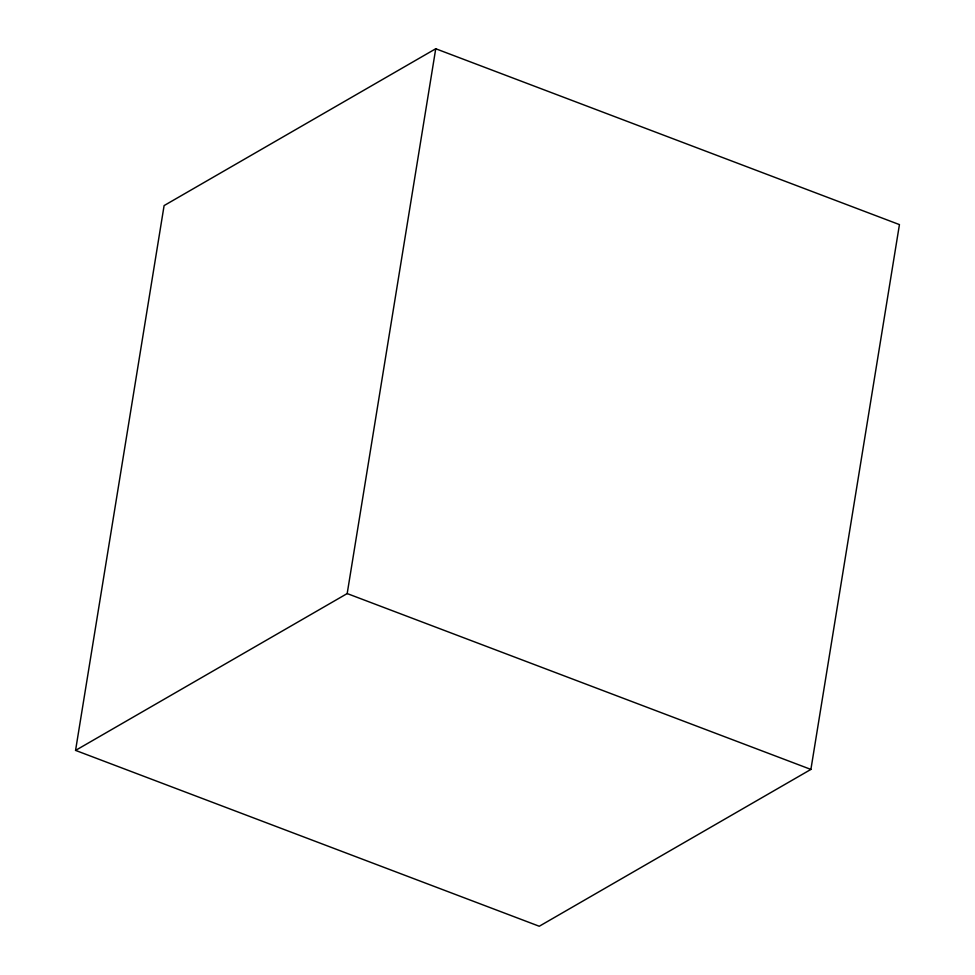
<?xml version="1.0" encoding="UTF-8"?>
<svg xmlns="http://www.w3.org/2000/svg" width="975" height="975" viewBox="0 0 975 975"><rect width="100%" height="100%" fill="white"/><g stroke="black" fill="none" stroke-linecap="round" stroke-linejoin="round"><path stroke-width="1.46" d="M75.562 750.397L164.105 205.579L435.74 48.75L899.438 224.603L810.895 769.421L539.26 926.25L75.562 750.397L347.185 593.568L435.74 48.75M347.185 593.568L810.895 769.421"/></g></svg>
